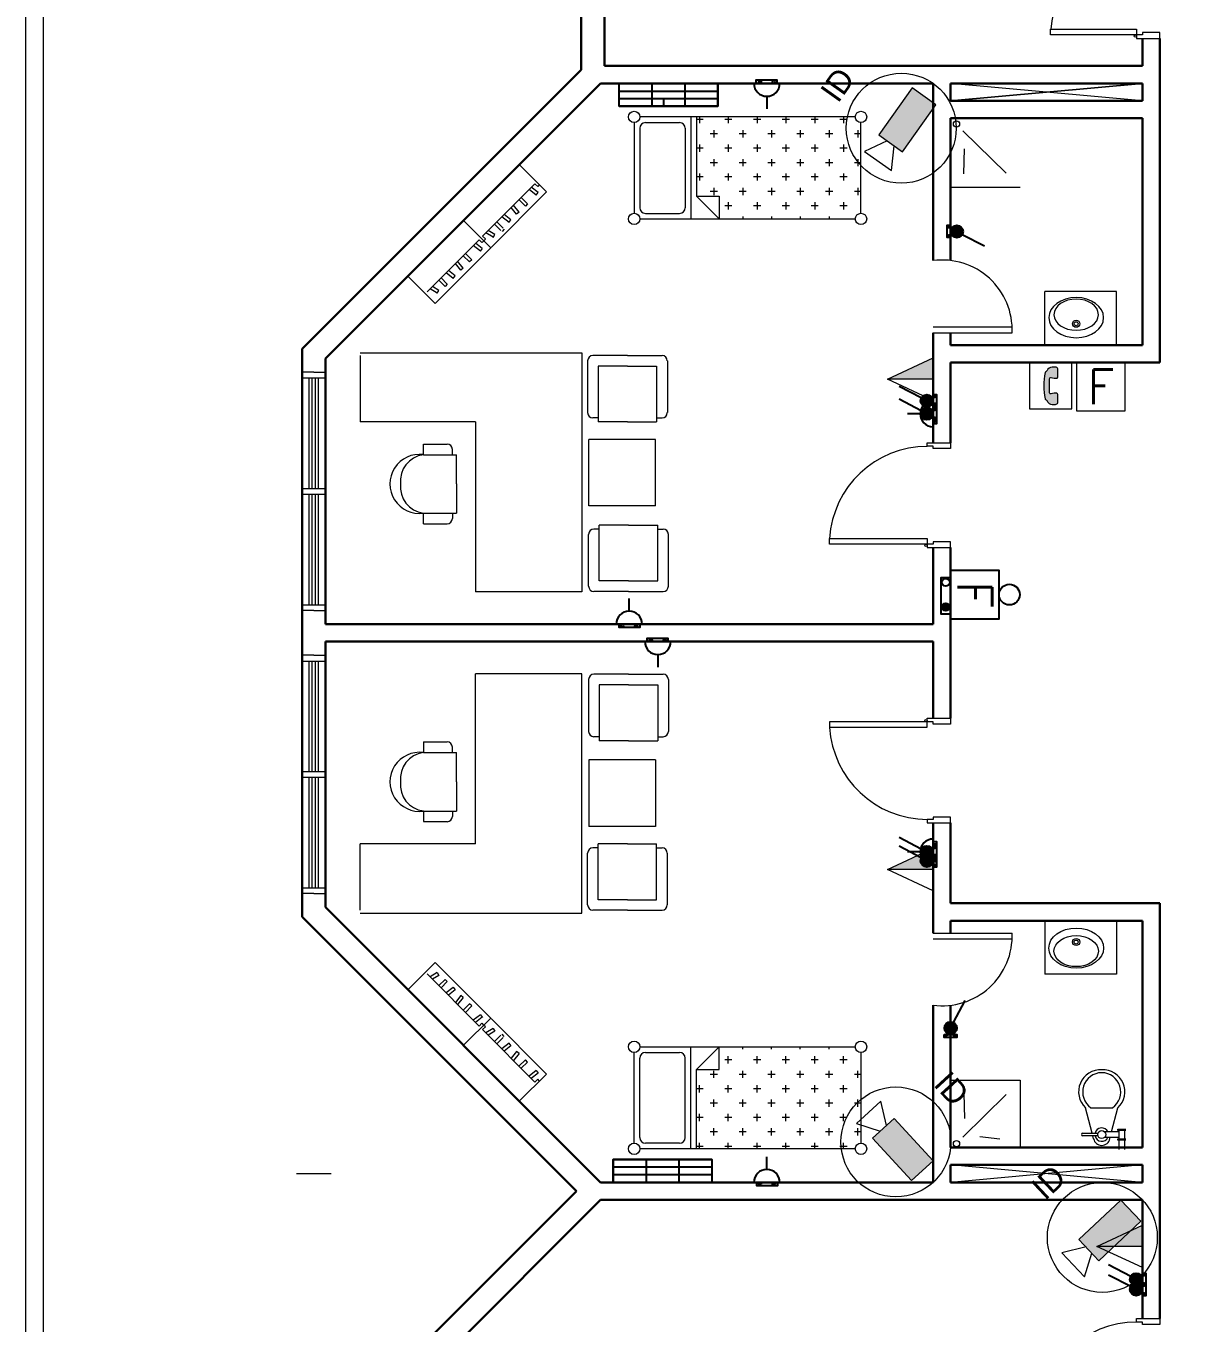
# Model space of a CAD drawing. Extents: x -15 to 148, y 313 to 399.
# Drawn here: x 5.32 to 15.25, y 357.07 to 368.22 of the extents above; entities that cross this region are included whole.
import ezdxf
from ezdxf.enums import TextEntityAlignment as Align

# ---------------------------------------------------------------- set-up
doc = ezdxf.new("R2010")
doc.units = 0
doc.header["$LTSCALE"] = 0.15
doc.layers.get('0').update_dxf_attribs({"color": 252})
for name, color, linetype in [('0 BDH', 252, 'Continuous'), ('0 CCTV', 252, 'Continuous'), ('0 fire alarm', 252, 'Continuous'), ('0 NAMES', 252, 'Continuous'), ('0 sockets', 252, 'Continuous'), ('0 sound', 252, 'Continuous'), ('0 UPS WIRING', 252, 'Continuous'), ('CCTV', 4, 'Continuous'), ('E- Power- SYM', 4, 'Continuous'), ('E-SOCK', 2, 'Continuous'), ('Lighting Swiches Layer', 4, 'Continuous')]:
    doc.layers.add(name, color=color, linetype=linetype)
for name, color, linetype, lineweight in [('anal', 252, 'Continuous', 20), ('DOOR', 252, 'Continuous', 20), ('E-LT-CKT-NM', 7, 'Continuous', 30), ('FUR', 252, 'Continuous', 9), ('FURNITURE-1', 252, 'Continuous', 9), ('sofa', 252, 'Continuous', 9), ('T-CCTV', 7, 'Continuous', 0), ('T-FIRE-B', 4, 'Continuous', 0), ('T-STRUCTURED', 7, 'Continuous', 0), ('T-TEXT', 2, 'Continuous', 0), ('wall', 252, 'Continuous', 30)]:
    doc.layers.add(name, color=color, linetype=linetype, lineweight=lineweight)
doc.styles.add('SDC-TEXT-ARB', font='sdc-arb.shx')
doc.styles.add('TEXT-NFP', font='simplex.shx')
pattern_1 = [(0, (0, 0), (0, 6.985), [5.08, -1.905]), (90, (0, 0), (-6.985, 4e-16), [5.08, -1.905])]

# ---------------------------------------------------------------- blocks, each defined once
blk = doc.blocks.new('D80')
at = {"layer": 'DOOR'}
for points in [[(0.03, 0.2), (0.03, 0.94), (0.078, 0.94), (0.078, 0.2)], [(0.03, 0.2), (0, 0.2), (0, 0), (0.05, 0), (0.05, 0.15), (0.03, 0.15)], [(0.77, 0.2), (0.8, 0.2), (0.8, 0), (0.75, 0), (0.75, 0.15), (0.77, 0.15)]]:
    blk.add_lwpolyline(points, close=True, dxfattribs=at)
blk.add_circle((0.02, 0.21), 0.01, dxfattribs=at)
blk.add_arc((0.03, 0.2), 0.74, 0, 86.2769, dxfattribs=at)
blk = doc.blocks.new('D90')
at = {"layer": 'DOOR'}
for points in [[(0.03, 0.2), (0.03, 1.04), (0.078, 1.04), (0.078, 0.2)], [(0.03, 0.2), (0, 0.2), (0, 0), (0.05, 0), (0.05, 0.15), (0.03, 0.15)], [(0.87, 0.2), (0.9, 0.2), (0.9, 0), (0.85, 0), (0.85, 0.15), (0.87, 0.15)]]:
    blk.add_lwpolyline(points, close=True, dxfattribs=at)
blk.add_circle((0.02, 0.21), 0.01, dxfattribs=at)
blk.add_arc((0.025, 0.197), 0.845, 0.2218, 86.3889, dxfattribs=at)
blk = doc.blocks.new('ELLIPSE')
blk.add_circle((0.5, 0.5), 0.5)
blk = doc.blocks.new('ARCH')
at = {"layer": 'anal'}
for p, q in [((5.325, 326.925), (5.325, 377.4)), ((5.475, 327.075), (5.475, 368.325)), ((14.925, 367.575), (13.275, 367.725)), ((14.925, 367.725), (13.275, 367.575)), ((13.275, 367.575), (14.925, 367.725)), ((14.925, 367.575), (13.275, 367.725)), ((7.8, 365.242), (7.7, 365.242)), ((7.7, 365.192), (7.9, 365.192)), ((7.76, 364.242), (7.76, 365.192)), ((7.785, 364.242), (7.785, 365.192)), ((7.8, 365.242), (7.9, 365.242)), ((7.8, 365.192), (7.9, 365.192)), ((7.815, 364.242), (7.815, 365.192)), ((7.84, 364.242), (7.84, 365.192)), ((7.7, 364.242), (7.9, 364.242)), ((7.7, 364.192), (7.9, 364.192)), ((7.76, 363.242), (7.76, 364.192)), ((7.785, 363.242), (7.785, 364.192)), ((7.815, 363.242), (7.815, 364.192)), ((7.84, 363.242), (7.84, 364.192)), ((7.9, 364.242), (7.9, 364.192)), ((7.7, 363.242), (7.9, 363.242)), ((7.8, 363.192), (7.7, 363.192)), ((7.8, 363.242), (7.9, 363.242)), ((7.8, 363.192), (7.9, 363.192)), ((7.8, 362.808), (7.7, 362.808)), ((7.7, 362.758), (7.9, 362.758)), ((7.76, 361.808), (7.76, 362.758)), ((7.785, 361.808), (7.785, 362.758)), ((7.8, 362.808), (7.9, 362.808)), ((7.8, 362.758), (7.9, 362.758)), ((7.815, 361.808), (7.815, 362.758)), ((7.84, 361.808), (7.84, 362.758)), ((7.7, 361.808), (7.9, 361.808)), ((7.7, 361.758), (7.9, 361.758)), ((7.76, 360.808), (7.76, 361.758)), ((7.785, 360.808), (7.785, 361.758)), ((7.815, 360.808), (7.815, 361.758)), ((7.84, 360.808), (7.84, 361.758)), ((7.9, 361.808), (7.9, 361.758)), ((7.7, 360.808), (7.9, 360.808)), ((7.8, 360.808), (7.9, 360.808)), ((7.8, 360.758), (7.7, 360.758)), ((7.8, 360.758), (7.9, 360.758)), ((14.925, 358.275), (13.275, 358.425)), ((14.925, 358.425), (13.275, 358.275)), ((7.95, 358.35), (7.65, 358.35))]:
    blk.add_line(p, q, dxfattribs=at)
at = {"layer": 'DOOR'}
for points in [[(13.075, 364.604), (13.075, 364.634), (13.275, 364.634), (13.275, 364.584), (13.125, 364.584), (13.125, 364.604)], [(13.075, 363.764), (12.235, 363.764), (12.235, 363.812), (13.075, 363.812)], [(13.075, 363.764), (13.075, 363.734), (13.275, 363.734), (13.275, 363.784), (13.125, 363.784), (13.125, 363.764)], [(13.075, 362.236), (13.075, 362.266), (13.275, 362.266), (13.275, 362.216), (13.125, 362.216), (13.125, 362.236)], [(13.075, 362.236), (12.235, 362.236), (12.235, 362.188), (13.075, 362.188)], [(13.075, 361.396), (13.075, 361.366), (13.275, 361.366), (13.275, 361.416), (13.125, 361.416), (13.125, 361.396)]]:
    blk.add_lwpolyline(points, close=True, dxfattribs=at)
for centre in [(13.065, 363.754), (13.065, 362.246)]:
    blk.add_circle(centre, 0.01, dxfattribs=at)
for centre, start, end in [((13.078, 363.759), 90.2218, 176.3889), ((13.078, 362.241), 183.6111, 269.7782)]:
    blk.add_arc(centre, 0.845, start, end, dxfattribs=at)
at = {"layer": 'FUR'}
for p, q in [((10.555, 367.387), (10.555, 366.607)), ((12.456, 367.436), (10.604, 367.436)), ((10.945, 367.387), (10.652, 367.387)), ((11.042, 367.436), (11.042, 366.559)), ((11.091, 367.436), (11.091, 366.754)), ((11.147, 367.415), (11.091, 367.415)), ((11.116, 367.436), (11.116, 367.384)), ((11.395, 367.415), (11.333, 367.415)), ((11.364, 367.436), (11.364, 367.384)), ((11.643, 367.415), (11.581, 367.415)), ((11.612, 367.436), (11.612, 367.384)), ((11.89, 367.415), (11.828, 367.415)), ((11.859, 367.436), (11.859, 367.384)), ((12.138, 367.415), (12.076, 367.415)), ((12.107, 367.436), (12.107, 367.384)), ((12.386, 367.415), (12.324, 367.415)), ((12.355, 367.436), (12.355, 367.384)), ((12.505, 366.607), (12.505, 367.387)), ((10.604, 367.339), (10.604, 366.656)), ((10.994, 367.339), (10.994, 366.656)), ((11.271, 367.291), (11.209, 367.291)), ((11.24, 367.322), (11.24, 367.26)), ((11.519, 367.291), (11.457, 367.291)), ((11.488, 367.322), (11.488, 367.26)), ((11.767, 367.291), (11.705, 367.291)), ((11.736, 367.322), (11.736, 367.26)), ((12.014, 367.291), (11.952, 367.291)), ((11.983, 367.322), (11.983, 367.26)), ((12.262, 367.291), (12.2, 367.291)), ((12.231, 367.322), (12.231, 367.26)), ((12.505, 367.291), (12.448, 367.291)), ((12.478, 367.322), (12.478, 367.26)), ((11.147, 367.167), (11.091, 367.167)), ((11.116, 367.198), (11.116, 367.136)), ((11.395, 367.167), (11.333, 367.167)), ((11.364, 367.198), (11.364, 367.136)), ((11.643, 367.167), (11.581, 367.167)), ((11.612, 367.198), (11.612, 367.136)), ((11.89, 367.167), (11.828, 367.167)), ((11.859, 367.198), (11.859, 367.136)), ((12.138, 367.167), (12.076, 367.167)), ((12.107, 367.198), (12.107, 367.136)), ((12.386, 367.167), (12.324, 367.167)), ((12.355, 367.198), (12.355, 367.136)), ((11.24, 367.074), (11.24, 367.013)), ((11.488, 367.074), (11.488, 367.013)), ((11.736, 367.074), (11.736, 367.013)), ((11.983, 367.074), (11.983, 367.013)), ((12.231, 367.074), (12.231, 367.013)), ((12.478, 367.074), (12.478, 367.013)), ((11.116, 366.951), (11.116, 366.889)), ((11.271, 367.043), (11.209, 367.043)), ((11.364, 366.951), (11.364, 366.889)), ((11.519, 367.043), (11.457, 367.043)), ((11.612, 366.951), (11.612, 366.889)), ((11.767, 367.043), (11.705, 367.043)), ((11.859, 366.951), (11.859, 366.889)), ((12.014, 367.043), (11.952, 367.043)), ((12.107, 366.951), (12.107, 366.889)), ((12.262, 367.043), (12.2, 367.043)), ((12.355, 366.951), (12.355, 366.889)), ((12.505, 367.043), (12.448, 367.043)), ((11.147, 366.92), (11.091, 366.92)), ((11.395, 366.92), (11.333, 366.92)), ((11.643, 366.92), (11.581, 366.92)), ((11.89, 366.92), (11.828, 366.92)), ((12.138, 366.92), (12.076, 366.92)), ((12.386, 366.92), (12.324, 366.92)), ((11.286, 366.559), (11.091, 366.754)), ((11.091, 366.754), (11.286, 366.754)), ((11.271, 366.796), (11.209, 366.796)), ((11.24, 366.827), (11.24, 366.765)), ((11.286, 366.754), (11.286, 366.559)), ((11.519, 366.796), (11.457, 366.796)), ((11.488, 366.827), (11.488, 366.765)), ((11.767, 366.796), (11.705, 366.796)), ((11.736, 366.827), (11.736, 366.765)), ((12.014, 366.796), (11.952, 366.796)), ((11.983, 366.827), (11.983, 366.765)), ((12.262, 366.796), (12.2, 366.796)), ((12.231, 366.827), (12.231, 366.765)), ((12.505, 366.796), (12.448, 366.796)), ((12.478, 366.827), (12.478, 366.765)), ((10.652, 366.607), (10.945, 366.607)), ((11.395, 366.672), (11.333, 366.672)), ((11.364, 366.703), (11.364, 366.641)), ((11.643, 366.672), (11.581, 366.672)), ((11.612, 366.703), (11.612, 366.641)), ((11.89, 366.672), (11.828, 366.672)), ((11.859, 366.703), (11.859, 366.641)), ((12.138, 366.672), (12.076, 366.672)), ((12.107, 366.703), (12.107, 366.641)), ((12.386, 366.672), (12.324, 366.672)), ((12.355, 366.703), (12.355, 366.641)), ((10.604, 366.559), (12.456, 366.559)), ((11.488, 366.579), (11.488, 366.559)), ((11.736, 366.579), (11.736, 366.559)), ((11.983, 366.579), (11.983, 366.559)), ((12.231, 366.579), (12.231, 366.559)), ((8.2, 365.409), (10.105, 365.409)), ((8.2, 365.385), (8.2, 364.814)), ((10.105, 365.409), (10.105, 363.352)), ((10.497, 365.385), (10.2, 365.385)), ((10.497, 365.385), (10.794, 365.385)), ((10.154, 365.339), (10.154, 364.894)), ((10.245, 365.294), (10.245, 364.814)), ((10.497, 365.294), (10.245, 365.294)), ((10.497, 365.294), (10.748, 365.294)), ((10.748, 365.294), (10.748, 364.814)), ((10.84, 365.339), (10.84, 364.894)), ((10.245, 364.848), (10.2, 364.848)), ((10.748, 364.848), (10.794, 364.848)), ((9.191, 364.814), (8.2, 364.814)), ((9.191, 364.814), (9.191, 363.352)), ((10.497, 364.814), (10.245, 364.814)), ((10.497, 364.814), (10.748, 364.814)), ((8.742, 364.623), (8.946, 364.623)), ((8.742, 364.532), (8.742, 364.623)), ((10.166, 364.092), (10.166, 364.664)), ((10.737, 364.664), (10.166, 364.664)), ((10.737, 364.092), (10.737, 364.664)), ((8.742, 364.532), (9.026, 364.532)), ((8.992, 364.532), (8.992, 364.578)), ((9.026, 364.281), (9.026, 364.532)), ((9.026, 364.281), (9.026, 364.029)), ((10.737, 364.092), (10.166, 364.092)), ((8.742, 363.938), (8.742, 364.029)), ((8.742, 364.029), (9.026, 364.029)), ((8.742, 363.938), (8.946, 363.938)), ((8.992, 364.029), (8.992, 363.983)), ((10.163, 363.401), (10.163, 363.847)), ((10.255, 363.893), (10.209, 363.893)), ((10.506, 363.927), (10.255, 363.927)), ((10.255, 363.447), (10.255, 363.927)), ((10.506, 363.927), (10.758, 363.927)), ((10.758, 363.447), (10.758, 363.927)), ((10.758, 363.893), (10.803, 363.893)), ((10.849, 363.401), (10.849, 363.847)), ((10.506, 363.447), (10.255, 363.447)), ((10.506, 363.447), (10.758, 363.447)), ((10.105, 363.352), (9.191, 363.352)), ((10.506, 363.355), (10.209, 363.355)), ((10.506, 363.355), (10.803, 363.355)), ((10.105, 362.648), (9.191, 362.648)), ((9.191, 361.186), (9.191, 362.648)), ((10.105, 360.591), (10.105, 362.648)), ((10.163, 362.599), (10.163, 362.153)), ((10.506, 362.645), (10.209, 362.645)), ((10.506, 362.645), (10.803, 362.645)), ((10.849, 362.599), (10.849, 362.153)), ((10.506, 362.553), (10.255, 362.553)), ((10.255, 362.553), (10.255, 362.073)), ((10.506, 362.553), (10.758, 362.553)), ((10.758, 362.553), (10.758, 362.073)), ((8.742, 362.062), (8.742, 361.971)), ((8.742, 362.062), (8.946, 362.062)), ((10.255, 362.107), (10.209, 362.107)), ((10.506, 362.073), (10.255, 362.073)), ((10.506, 362.073), (10.758, 362.073)), ((10.758, 362.107), (10.803, 362.107)), ((8.742, 361.971), (9.026, 361.971)), ((8.992, 361.971), (8.992, 362.017)), ((9.026, 361.719), (9.026, 361.971)), ((10.166, 361.908), (10.166, 361.336)), ((10.737, 361.908), (10.166, 361.908)), ((10.737, 361.908), (10.737, 361.336)), ((9.026, 361.719), (9.026, 361.468)), ((8.742, 361.468), (9.026, 361.468)), ((8.742, 361.468), (8.742, 361.377)), ((8.742, 361.377), (8.946, 361.377)), ((8.992, 361.468), (8.992, 361.422)), ((10.737, 361.336), (10.166, 361.336)), ((9.191, 361.186), (8.2, 361.186)), ((8.2, 360.615), (8.2, 361.186)), ((10.245, 361.152), (10.2, 361.152)), ((10.497, 361.186), (10.245, 361.186)), ((10.245, 360.706), (10.245, 361.186)), ((10.497, 361.186), (10.748, 361.186)), ((10.748, 360.706), (10.748, 361.186)), ((10.748, 361.152), (10.794, 361.152)), ((10.154, 360.661), (10.154, 361.106)), ((10.84, 360.661), (10.84, 361.106)), ((10.497, 360.706), (10.245, 360.706)), ((10.497, 360.706), (10.748, 360.706)), ((8.2, 360.591), (10.105, 360.591)), ((10.497, 360.615), (10.2, 360.615)), ((10.497, 360.615), (10.794, 360.615)), ((10.555, 358.613), (10.555, 359.393)), ((10.604, 359.441), (12.456, 359.441)), ((10.652, 359.393), (10.945, 359.393)), ((11.042, 358.564), (11.042, 359.441)), ((11.286, 359.441), (11.091, 359.246)), ((11.286, 359.246), (11.286, 359.441)), ((11.364, 359.297), (11.364, 359.359)), ((11.488, 359.421), (11.488, 359.441)), ((11.612, 359.297), (11.612, 359.359)), ((11.736, 359.421), (11.736, 359.441)), ((11.859, 359.297), (11.859, 359.359)), ((11.983, 359.421), (11.983, 359.441)), ((12.107, 359.297), (12.107, 359.359)), ((12.231, 359.421), (12.231, 359.441)), ((12.355, 359.297), (12.355, 359.359)), ((12.505, 359.393), (12.505, 358.613)), ((10.604, 358.661), (10.604, 359.344)), ((10.994, 358.661), (10.994, 359.344)), ((11.091, 359.246), (11.286, 359.246)), ((11.091, 358.564), (11.091, 359.246)), ((11.395, 359.328), (11.333, 359.328)), ((11.643, 359.328), (11.581, 359.328)), ((11.89, 359.328), (11.828, 359.328)), ((12.138, 359.328), (12.076, 359.328)), ((12.386, 359.328), (12.324, 359.328)), ((11.271, 359.204), (11.209, 359.204)), ((11.24, 359.173), (11.24, 359.235)), ((11.519, 359.204), (11.457, 359.204)), ((11.488, 359.173), (11.488, 359.235)), ((11.767, 359.204), (11.705, 359.204)), ((11.736, 359.173), (11.736, 359.235)), ((12.014, 359.204), (11.952, 359.204)), ((11.983, 359.173), (11.983, 359.235)), ((12.262, 359.204), (12.2, 359.204)), ((12.231, 359.173), (12.231, 359.235)), ((12.505, 359.204), (12.448, 359.204)), ((12.478, 359.173), (12.478, 359.235)), ((11.147, 359.08), (11.091, 359.08)), ((11.116, 359.049), (11.116, 359.111)), ((11.395, 359.08), (11.333, 359.08)), ((11.364, 359.049), (11.364, 359.111)), ((11.643, 359.08), (11.581, 359.08)), ((11.612, 359.049), (11.612, 359.111)), ((11.89, 359.08), (11.828, 359.08)), ((11.859, 359.049), (11.859, 359.111)), ((12.138, 359.08), (12.076, 359.08)), ((12.107, 359.049), (12.107, 359.111)), ((12.386, 359.08), (12.324, 359.08)), ((12.355, 359.049), (12.355, 359.111)), ((11.271, 358.957), (11.209, 358.957)), ((11.24, 358.926), (11.24, 358.987)), ((11.519, 358.957), (11.457, 358.957)), ((11.488, 358.926), (11.488, 358.987)), ((11.767, 358.957), (11.705, 358.957)), ((11.736, 358.926), (11.736, 358.987)), ((12.014, 358.957), (11.952, 358.957)), ((11.983, 358.926), (11.983, 358.987)), ((12.262, 358.957), (12.2, 358.957)), ((12.231, 358.926), (12.231, 358.987)), ((12.505, 358.957), (12.448, 358.957)), ((12.478, 358.926), (12.478, 358.987)), ((11.147, 358.833), (11.091, 358.833)), ((11.116, 358.802), (11.116, 358.864)), ((11.395, 358.833), (11.333, 358.833)), ((11.364, 358.802), (11.364, 358.864)), ((11.643, 358.833), (11.581, 358.833)), ((11.612, 358.802), (11.612, 358.864)), ((11.89, 358.833), (11.828, 358.833)), ((11.859, 358.802), (11.859, 358.864)), ((12.138, 358.833), (12.076, 358.833)), ((12.107, 358.802), (12.107, 358.864)), ((12.386, 358.833), (12.324, 358.833)), ((12.355, 358.802), (12.355, 358.864)), ((11.271, 358.709), (11.209, 358.709)), ((11.24, 358.678), (11.24, 358.74)), ((11.519, 358.709), (11.457, 358.709)), ((11.488, 358.678), (11.488, 358.74)), ((11.767, 358.709), (11.705, 358.709)), ((11.736, 358.678), (11.736, 358.74)), ((12.014, 358.709), (11.952, 358.709)), ((11.983, 358.678), (11.983, 358.74)), ((12.262, 358.709), (12.2, 358.709)), ((12.231, 358.678), (12.231, 358.74)), ((12.505, 358.709), (12.448, 358.709)), ((12.478, 358.678), (12.478, 358.74)), ((10.945, 358.613), (10.652, 358.613)), ((11.147, 358.585), (11.091, 358.585)), ((11.116, 358.564), (11.116, 358.616)), ((11.395, 358.585), (11.333, 358.585)), ((11.364, 358.564), (11.364, 358.616)), ((11.643, 358.585), (11.581, 358.585)), ((11.612, 358.564), (11.612, 358.616)), ((11.89, 358.585), (11.828, 358.585)), ((11.859, 358.564), (11.859, 358.616)), ((12.138, 358.585), (12.076, 358.585)), ((12.107, 358.564), (12.107, 358.616)), ((12.386, 358.585), (12.324, 358.585)), ((12.355, 358.564), (12.355, 358.616)), ((12.456, 358.564), (10.604, 358.564))]:
    blk.add_line(p, q, dxfattribs=at)
for centre, radius in [((10.555, 367.436), 0.0488), ((12.505, 367.436), 0.0488), ((10.555, 366.559), 0.0487), ((12.505, 366.559), 0.0488), ((10.555, 359.441), 0.0487), ((12.505, 359.441), 0.0488), ((10.555, 358.564), 0.0488), ((12.505, 358.564), 0.0488)]:
    blk.add_circle(centre, radius, dxfattribs=at)
for centre, radius, start, end in [((10.652, 367.339), 0.0488, 90, 180), ((10.945, 367.339), 0.0488, 0, 90), ((10.652, 366.656), 0.0488, 180, 270), ((10.945, 366.656), 0.0488, 270, 0), ((10.2, 365.339), 0.0457, 90, 180), ((10.794, 365.339), 0.0457, 360, 90), ((10.2, 364.894), 0.0457, 180, 270), ((10.794, 364.894), 0.0457, 270, 360), ((8.946, 364.578), 0.0457, 0, 90), ((8.709, 364.281), 0.254, 82.4334, 277.5666), ((8.77, 364.308), 0.225, 97.1177, 187.1177), ((8.77, 364.253), 0.225, 172.8823, 262.8823), ((8.946, 363.983), 0.0457, 270, 0), ((10.209, 363.847), 0.0457, 90, 180), ((10.803, 363.847), 0.0457, 0, 90), ((10.209, 363.401), 0.0457, 180, 270), ((10.803, 363.401), 0.0457, 270, 0), ((10.209, 362.599), 0.0457, 90, 180), ((10.803, 362.599), 0.0457, 360, 90), ((10.209, 362.153), 0.0457, 180, 270), ((10.803, 362.153), 0.0457, 270, 360), ((8.946, 362.017), 0.0457, 360, 90), ((8.709, 361.719), 0.254, 82.4334, 277.5666), ((8.77, 361.747), 0.225, 97.1177, 187.1177), ((8.77, 361.692), 0.225, 172.8823, 262.8823), ((8.946, 361.422), 0.0457, 270, 360), ((10.2, 361.106), 0.0457, 90, 180), ((10.794, 361.106), 0.0457, 0, 90), ((10.2, 360.661), 0.0457, 180, 270), ((10.794, 360.661), 0.0457, 270, 0), ((10.652, 359.344), 0.0488, 90, 180), ((10.945, 359.344), 0.0488, 0, 90), ((10.652, 358.661), 0.0488, 180, 270), ((10.945, 358.661), 0.0488, 270, 0)]:
    blk.add_arc(centre, radius, start, end, dxfattribs=at)
at = {"layer": 'FURNITURE-1'}
for p, q in [((9.801, 366.793), (9.566, 367.027)), ((9.701, 366.862), (9.252, 366.411)), ((9.729, 366.786), (9.67, 366.831)), ((9.725, 366.838), (9.701, 366.862)), ((9.741, 366.854), (9.725, 366.838)), ((9.801, 366.793), (9.325, 366.315)), ((9.619, 366.67), (9.564, 366.725)), ((9.638, 366.69), (9.583, 366.744)), ((9.713, 366.764), (9.651, 366.812)), ((9.713, 366.764), (9.73, 366.787)), ((9.543, 366.6), (9.498, 366.658)), ((9.565, 366.617), (9.517, 366.677)), ((9.565, 366.617), (9.543, 366.6)), ((9.638, 366.69), (9.619, 366.67)), ((9.322, 366.312), (9.087, 366.545)), ((9.409, 366.46), (9.355, 366.514)), ((9.428, 366.479), (9.374, 366.533)), ((9.479, 366.529), (9.417, 366.577)), ((9.495, 366.551), (9.437, 366.596)), ((9.478, 366.529), (9.495, 366.551)), ((9.275, 366.387), (9.251, 366.411)), ((9.26, 366.369), (9.275, 366.384)), ((9.342, 366.403), (9.28, 366.439)), ((9.356, 366.426), (9.3, 366.459)), ((9.341, 366.401), (9.356, 366.426)), ((9.438, 366.47), (9.419, 366.45)), ((9.221, 366.381), (8.776, 365.933)), ((9.322, 366.312), (8.845, 365.833)), ((9.233, 366.283), (9.171, 366.331)), ((9.249, 366.304), (9.19, 366.35)), ((9.246, 366.357), (9.221, 366.381)), ((9.233, 366.283), (9.25, 366.306)), ((9.263, 366.372), (9.248, 366.357)), ((9.064, 366.119), (9.018, 366.177)), ((9.085, 366.135), (9.037, 366.196)), ((9.139, 366.189), (9.084, 366.243)), ((9.158, 366.208), (9.104, 366.263)), ((9.158, 366.208), (9.139, 366.189)), ((8.845, 365.833), (8.609, 366.068)), ((8.948, 365.998), (8.894, 366.052)), ((8.999, 366.048), (8.937, 366.096)), ((9.015, 366.07), (8.957, 366.115)), ((8.998, 366.047), (9.015, 366.07)), ((9.085, 366.135), (9.064, 366.119)), ((8.862, 365.921), (8.801, 365.958)), ((8.876, 365.945), (8.82, 365.978)), ((8.861, 365.92), (8.876, 365.945)), ((8.929, 365.979), (8.875, 366.033)), ((8.948, 365.998), (8.929, 365.979)), ((8.845, 360.167), (8.609, 359.932)), ((9.322, 359.688), (8.845, 360.167)), ((9.221, 359.619), (8.776, 360.067)), ((8.862, 360.079), (8.801, 360.042)), ((8.876, 360.055), (8.82, 360.022)), ((8.861, 360.08), (8.876, 360.055)), ((8.929, 360.021), (8.875, 359.967)), ((8.948, 360.002), (8.894, 359.948)), ((8.948, 360.002), (8.929, 360.021)), ((8.999, 359.952), (8.937, 359.904)), ((9.015, 359.93), (8.957, 359.885)), ((8.998, 359.953), (9.015, 359.93)), ((9.064, 359.881), (9.018, 359.823)), ((9.085, 359.865), (9.037, 359.804)), ((9.085, 359.865), (9.064, 359.881)), ((9.139, 359.811), (9.084, 359.757)), ((9.158, 359.792), (9.139, 359.811)), ((9.158, 359.792), (9.104, 359.737)), ((9.233, 359.717), (9.171, 359.669)), ((9.249, 359.696), (9.19, 359.65)), ((9.233, 359.717), (9.25, 359.694)), ((9.322, 359.688), (9.087, 359.455)), ((9.246, 359.643), (9.221, 359.619)), ((9.263, 359.628), (9.248, 359.643)), ((9.275, 359.613), (9.251, 359.589)), ((9.701, 359.138), (9.252, 359.589)), ((9.26, 359.631), (9.275, 359.616)), ((9.342, 359.597), (9.28, 359.561)), ((9.801, 359.207), (9.325, 359.685)), ((9.341, 359.599), (9.356, 359.574)), ((9.356, 359.574), (9.3, 359.541)), ((9.409, 359.54), (9.355, 359.486)), ((9.428, 359.521), (9.374, 359.467)), ((9.479, 359.471), (9.417, 359.423)), ((9.438, 359.53), (9.419, 359.55)), ((9.478, 359.471), (9.495, 359.449)), ((9.495, 359.449), (9.437, 359.404)), ((9.543, 359.4), (9.498, 359.342)), ((9.565, 359.383), (9.517, 359.323)), ((9.565, 359.383), (9.543, 359.4)), ((9.619, 359.33), (9.564, 359.275)), ((9.638, 359.31), (9.583, 359.256)), ((9.638, 359.31), (9.619, 359.33)), ((9.801, 359.207), (9.566, 358.973)), ((9.713, 359.236), (9.651, 359.188)), ((9.729, 359.214), (9.67, 359.169)), ((9.725, 359.162), (9.701, 359.138)), ((9.713, 359.236), (9.73, 359.213)), ((9.741, 359.146), (9.725, 359.162))]:
    blk.add_line(p, q, dxfattribs=at)
at = {"layer": 'FURNITURE-1', "ltscale": 0.5}
for p, q in [((14.701, 365.934), (14.085, 365.934)), ((14.085, 365.475), (14.085, 365.934)), ((14.701, 365.475), (14.701, 365.934)), ((14.085, 360.525), (14.085, 360.066)), ((14.701, 360.525), (14.701, 360.066)), ((14.701, 360.066), (14.085, 360.066))]:
    blk.add_line(p, q, dxfattribs=at)
at = {"layer": 'sofa'}
for p, q in [((13.38, 367.318), (13.752, 366.953)), ((13.388, 366.946), (13.395, 367.161)), ((13.275, 366.831), (13.875, 366.831)), ((13.125, 365.631), (13.804, 365.631)), ((13.125, 365.581), (13.804, 365.581)), ((13.125, 360.419), (13.804, 360.419)), ((13.125, 360.369), (13.804, 360.369)), ((13.275, 359.153), (13.875, 359.153)), ((13.875, 359.153), (13.875, 358.575)), ((13.38, 358.665), (13.752, 359.03)), ((13.388, 359.038), (13.395, 358.823)), ((14.493, 358.698), (14.436, 358.917)), ((14.482, 358.917), (14.667, 358.917)), ((14.659, 358.709), (14.714, 358.917)), ((14.413, 358.697), (14.542, 358.697)), ((14.725, 358.709), (14.601, 358.709)), ((14.714, 358.72), (14.714, 358.732)), ((14.714, 358.732), (14.783, 358.732)), ((14.783, 358.72), (14.714, 358.72)), ((14.725, 358.651), (14.725, 358.72)), ((14.772, 358.72), (14.772, 358.651)), ((13.526, 358.669), (13.698, 358.65)), ((14.542, 358.674), (14.413, 358.674)), ((14.505, 358.651), (14.499, 358.674)), ((14.6, 358.663), (14.725, 358.663)), ((14.644, 358.651), (14.647, 358.663)), ((14.714, 358.651), (14.783, 358.651)), ((14.714, 358.639), (14.714, 358.651)), ((14.783, 358.639), (14.714, 358.639)), ((14.725, 358.558), (14.725, 358.639)), ((14.772, 358.639), (14.772, 358.558))]:
    blk.add_line(p, q, dxfattribs=at)
for centre, radius in [((13.326, 367.375), 0.0268), ((14.355, 365.658), 0.0306), ((14.355, 365.658), 0.0172), ((14.355, 360.342), 0.0306), ((14.355, 360.342), 0.0172), ((14.575, 358.686), 0.0347), ((13.326, 358.608), 0.0268)]:
    blk.add_circle(centre, radius, dxfattribs=at)
for centre, radius, start, end in [((13.205, 365.606), 0.6, 357.612, 97.6539), ((13.205, 360.394), 0.6, 262.3461, 2.388), ((14.564, 359.055), 0.188, 86.62, 226.9828), ((14.576, 359.053), 0.165, 90.3, 235.4946), ((14.586, 359.055), 0.188, 313.0172, 93.38), ((14.574, 359.053), 0.165, 304.5054, 89.7), ((14.413, 358.686), 0.0116, 90, 270), ((14.575, 358.686), 0.0579, 23.4137, 168.1237), ((14.575, 358.664), 0.0707, 190.3889, 349.6111), ((14.575, 358.686), 0.0579, 191.423, 337.1495)]:
    blk.add_arc(centre, radius, start, end, dxfattribs=at)
at = {"layer": 'wall'}
for p, q in [((10.1, 369.08), (10.1, 367.841)), ((10.3, 369.08), (10.3, 367.875)), ((14.925, 368.112), (14.925, 367.875)), ((15.075, 368.112), (15.075, 367.725)), ((7.7, 365.441), (10.1, 367.841)), ((10.1, 367.841), (7.7, 365.441)), ((10.3, 367.875), (14.925, 367.875)), ((14.925, 367.875), (10.3, 367.875)), ((15.075, 367.875), (15.075, 365.325)), ((15.075, 365.325), (15.075, 367.875)), ((7.9, 365.359), (10.266, 367.725)), ((10.266, 367.725), (7.9, 365.359)), ((10.266, 367.725), (13.125, 367.725)), ((13.125, 367.725), (10.266, 367.725)), ((13.125, 367.725), (13.125, 366.201)), ((14.925, 367.725), (13.275, 367.725)), ((14.925, 367.725), (13.275, 367.725)), ((13.275, 367.725), (13.275, 367.575)), ((13.275, 367.725), (14.925, 367.725)), ((14.925, 367.725), (14.925, 367.575)), ((14.925, 367.725), (14.925, 367.575)), ((14.925, 367.725), (14.925, 367.575)), ((13.275, 367.575), (14.925, 367.575)), ((13.275, 367.425), (13.275, 366.202)), ((13.275, 367.425), (14.925, 367.425)), ((14.925, 365.475), (14.925, 367.425)), ((14.925, 367.425), (14.925, 365.475)), ((14.925, 367.425), (14.925, 365.475)), ((13.125, 365.581), (13.125, 364.634)), ((13.275, 365.581), (13.275, 365.475)), ((7.7, 360.559), (7.7, 365.441)), ((13.275, 365.475), (14.925, 365.475)), ((7.9, 363.075), (7.9, 365.359)), ((13.275, 365.325), (13.275, 364.634)), ((13.275, 365.325), (15.075, 365.325)), ((13.125, 363.734), (13.125, 363.075)), ((13.275, 363.734), (13.275, 362.925)), ((7.9, 363.075), (13.125, 363.075)), ((13.275, 362.266), (13.275, 363.075)), ((7.9, 360.641), (7.9, 362.925)), ((7.9, 362.925), (13.125, 362.925)), ((7.9, 362.925), (13.125, 362.925)), ((13.125, 362.266), (13.125, 362.925)), ((13.125, 360.419), (13.125, 361.366)), ((13.275, 360.675), (13.275, 361.366)), ((10.266, 358.275), (7.9, 360.641)), ((13.275, 360.675), (15.075, 360.675)), ((15.075, 360.675), (15.075, 357.104)), ((10.059, 358.2), (7.7, 360.559)), ((13.275, 360.419), (13.275, 360.525)), ((13.275, 360.525), (14.925, 360.525)), ((14.925, 360.525), (14.925, 358.575)), ((14.925, 360.525), (14.925, 358.575)), ((14.925, 360.525), (14.925, 358.575)), ((13.125, 358.275), (13.125, 359.799)), ((13.275, 358.575), (13.275, 359.798)), ((13.275, 358.575), (14.925, 358.575)), ((13.275, 358.425), (14.925, 358.425)), ((13.275, 358.275), (13.275, 358.425)), ((14.925, 358.425), (14.925, 358.275)), ((10.266, 358.275), (13.125, 358.275)), ((13.275, 358.275), (14.925, 358.275)), ((7.7, 355.841), (10.059, 358.2)), ((7.9, 355.759), (10.266, 358.125)), ((10.266, 358.125), (14.925, 358.125)), ((14.925, 358.125), (14.925, 357.104))]:
    blk.add_line(p, q, dxfattribs=at)
at = {"layer": 'DOOR', "rotation": 90}
for name, p in [('D80', (15.075, 368.112)), ('D90', (15.075, 356.204))]:
    blk.add_blockref(name, p, dxfattribs=at)
at = {"layer": 'sofa', "extrusion": (0, 0, -1), "rotation": 180}
for p, xscale, yscale, zscale in [((-14.12, 365.883), 0.4712399999999661, 0.3450149999999894, -0.47124), ((-14.164, 365.87), 0.3824999999999932, 0.2677499999999782, -0.3825)]:
    blk.add_blockref('ELLIPSE', p, dxfattribs=dict(at, xscale=xscale, yscale=yscale, zscale=zscale))
at = {"layer": 'sofa'}
for p, xscale, yscale, zscale in [((14.12, 360.117), 0.4712399999999661, 0.3450149999999894, 0.4712399999999661), ((14.164, 360.13), 0.3824999999999932, 0.2677499999999782, 0.3824999999999932)]:
    blk.add_blockref('ELLIPSE', p, dxfattribs=dict(at, xscale=xscale, yscale=yscale, zscale=zscale))
blk = doc.blocks.new('*U163')
at = {"linetype": 'ByBlock'}
h = blk.add_hatch(dxfattribs=at)
h.set_pattern_fill('ANGLE', color=2)
h.set_pattern_definition([(0, (-301.6926, 2.516), (0, 6.985), [5.08, -1.905]), (90, (-301.6926, 2.516), (-6.985, 4e-16), [5.08, -1.905])])
h.paths.add_polyline_path([(87, -25, 1), (127, -25, 1)])
at = {"color": 6, "linetype": 'ByBlock'}
blk.add_lwpolyline([(-154, 0), (164, 0), (164, -52), (-154, -52)], close=True, dxfattribs=at)
for centre in [(-107, -25), (107, -25)]:
    blk.add_circle(centre, 20.1, dxfattribs=at)
at = {"layer": 'E-SOCK'}
for p, q in [((0, 200), (0, 395)), ((-300, 0), (300, 0))]:
    blk.add_line(p, q, dxfattribs=at)
blk.add_arc((0, 0), 200, 0, 180, dxfattribs=at)
blk = doc.blocks.new('BHU')
at = {"layer": '0 UPS WIRING', "linetype": 'ByBlock'}
h = blk.add_hatch(dxfattribs=at)
h.set_pattern_fill('ANGLE', color=2)
h.set_pattern_definition([(0, (-191.761, -360.1), (0, 6.985), [5.08, -1.905]), (90, (-191.761, -360.1), (-6.985, 4e-16), [5.08, -1.905])])
h.paths.add_polyline_path([(-0.424, 0), (-0.424, -0.066), (-0.141, -0.066), (-0.141, 0)])
h.paths.add_polyline_path([(0.141, 0), (0.141, -0.066), (0.424, -0.066), (0.424, 0)])
h.paths.add_polyline_path([(-0.141, -0.131), (-0.141, -0.197), (0.141, -0.197), (0.141, -0.131)])
at = {"layer": '0 UPS WIRING', "color": 2, "linetype": 'ByBlock'}
for p, q in [((-0.424, -0.197), (-0.424, 0)), ((-0.141, -0.197), (-0.141, 0)), ((0.141, -0.197), (0.141, 0)), ((0.424, -0.197), (0.424, 0)), ((-0.424, 0), (0.424, 0)), ((-0.424, -0.066), (0.424, -0.066)), ((-0.424, -0.131), (0.424, -0.131)), ((-0.424, -0.197), (0.424, -0.197))]:
    blk.add_line(p, q, dxfattribs=at)
blk.add_lwpolyline([(-0.424, 0), (0.424, 0), (0.424, -0.197), (-0.424, -0.197)], close=True, dxfattribs=at)
blk = doc.blocks.new('11')
at = {"layer": 'Lighting Swiches Layer'}
blk.add_hatch(color=256, dxfattribs=at).paths.add_polyline_path([(77310, 15167, 1), (77089, 15167, 1)])
blk.add_line((77251, 15264), (77455, 15654), dxfattribs=at)
blk.add_circle((77200, 15167), 110, dxfattribs=at)
blk = doc.blocks.new('switch one way one gang')
at = {"linetype": 'ByBlock'}
h = blk.add_hatch(dxfattribs=at)
h.set_pattern_fill('ANGLE', color=2)
h.set_pattern_definition(pattern_1)
h.paths.add_polyline_path([(0.098, -0.05, 1), (0.16, -0.05, 1)])
h = blk.add_hatch(dxfattribs=at)
h.set_pattern_fill('ANGLE', color=2)
h.set_pattern_definition(pattern_1)
h.paths.add_polyline_path([(0.16, -0.05, 1), (0.098, -0.05, 1)])
at = {"color": 6, "linetype": 'ByBlock'}
blk.add_lwpolyline([(-0.179, 0), (0.179, 0), (0.179, -0.095), (-0.179, -0.095)], close=True, dxfattribs=at)
for centre in [(-0.129, -0.05), (0.129, -0.05)]:
    blk.add_circle(centre, 0.0311, dxfattribs=at)
at = {"layer": 'E- Power- SYM', "xscale": 0.001626735360157606, "yscale": 0.001626735360157606, "zscale": 0.001626735360157606}
blk.add_blockref('11', (-125.583, -24.493), dxfattribs=at)
blk = doc.blocks.new('DAR-DB112-B1-TI0003_dwg__U74-18406553-LEGEND')
at = {"layer": 'T-STRUCTURED'}
blk.add_hatch(color=256, dxfattribs=at).paths.add_polyline_path([(0, 0), (0, 294.7), (-137.5, 294.7)])
blk.add_line((0, 294.7), (0, 0), dxfattribs=at)
at = {"layer": 'T-STRUCTURED', "flags": 128}
blk.add_lwpolyline([(137.5, 294.7), (0, 0), (-137.5, 294.7)], close=True, dxfattribs=at)
blk = doc.blocks.new('data and tele')
at = {"xscale": 0.001331826653845942, "yscale": 0.001331826653845942, "zscale": 0.001331826653845942}
blk.add_blockref('DAR-DB112-B1-TI0003_dwg__U74-18406553-LEGEND', (0, -0.392), dxfattribs=at)
blk = doc.blocks.new('LEGEND_dwg_CCTV DOME-1155345-TELECOMMUNICATION LEGEND_ GENERAL NOTES _SYMBOLS _ ABBREVIATIONS')
at = {"layer": 'T-CCTV'}
blk.add_hatch(color=256, dxfattribs=at).paths.add_polyline_path([(255, -95.2), (-120.1, -95.2), (-120.1, 95.2), (255, 95.2)], flags=0)
at = {"layer": 'T-CCTV', "flags": 128}
for points in [[(-120.1, 27.6), (-261.6, 107.6), (-261.6, -107.6), (-120.1, -27.6)], [(255, -95.2), (255, 95.2), (-120.1, 95.2), (-120.1, -95.2), (255, -95.2)]]:
    blk.add_lwpolyline(points, dxfattribs=at)
at = {"layer": 'T-CCTV'}
blk.add_circle((0, 0), 358.2, dxfattribs=at)
blk = doc.blocks.new('ID CAMERA')
at = {"layer": 'CCTV', "color": 6, "xscale": 1.150579243575653, "yscale": 1.150579243575653, "zscale": 1.150579243575653}
blk.add_blockref('LEGEND_dwg_CCTV DOME-1155345-TELECOMMUNICATION LEGEND_ GENERAL NOTES _SYMBOLS _ ABBREVIATIONS', (-412.1, 0), dxfattribs=at)
at = {"layer": 'E-LT-CKT-NM', "color": 1, "style": 'SDC-TEXT-ARB'}
blk.add_attdef('ID', (-539.4, 492.1), '', height=326.1, dxfattribs=at)
blk = doc.blocks.new('*U150')
blk.add_lwpolyline([(-140, -280), (140, -280), (140, 0), (-140, 0)], close=True)
at = {"layer": 'T-TEXT', "style": 'TEXT-NFP'}
blk.add_attdef('F', text='', height=200, dxfattribs=at).set_placement((0, -140, 0), align=Align.MIDDLE)
blk = doc.blocks.new('*U141')
h = blk.add_hatch(color=256)
h.dxf.hatch_style = 1
edge = h.paths.add_edge_path()
edge.add_arc((32.6, 256.8), 14.1, 13.60208, 92.31607)
edge.add_line((32, 270.8), (11.2, 270.8))
edge.add_arc((13.1, 230.7), 40.2, 92.74415, 154.22151)
edge.add_arc((-27.5, 250.3), 4.89, 309.27222, 334.22151, ccw=False)
edge.add_arc((-63.6, 280.9), 52.1, 306.60964, 318.72508, ccw=False)
edge.add_arc((-30.4, 234.6), 4.89, 115.36052, 167.81343)
edge.add_arc((351.8, 152.1), 395.9, 167.80758, 180.29746)
edge.add_arc((347.9, 148), 392, 179.70122, 192.26686)
edge.add_arc((-30.4, 65.8), 4.89, 193.25659, 244.64909)
edge.add_arc((-66.6, 18.3), 54.9, 39.82507, 51.6228, ccw=False)
edge.add_arc((-27.5, 49.7), 4.89, 25.77849, 50.72778, ccw=False)
edge.add_arc((13.1, 69.3), 40.2, 205.77849, 267.25585)
edge.add_line((11.2, 29.2), (32, 29.2))
edge.add_arc((32.6, 43.2), 14.1, 267.68393, 346.39792)
edge.add_arc((-161.2, 66.9), 209.3, 352.60448, 365.90084)
edge.add_arc((12.6, 87.2), 34.4, 1.94009, 17.77394)
edge.add_arc((40.7, 96.2), 4.89, 18.49088, 87.07157)
edge.add_arc((29.9, 27.6), 74.3, 81.42344, 109.99039)
edge.add_arc((2.4, 101.8), 4.89, 250.35129, 295.24228, ccw=False)
edge.add_arc((1.2, 105.9), 8.65, 174.51397, 266.95864, ccw=False)
edge.add_arc((-1021.9, 147.1), 1015.3, 357.71608, 360.1614)
edge.add_arc((-1021.9, 152.9), 1015.3, 359.8386, 362.28392)
edge.add_arc((2.6, 194.4), 10.1, 100.6325, 185.99521, ccw=False)
edge.add_arc((2.4, 199.7), 4.89, 64.75772, 109.64871, ccw=False)
edge.add_arc((32.8, 273.5), 75, 247.79098, 276.68178)
edge.add_arc((40.7, 203.8), 4.89, 279.97605, 341.50912)
edge.add_arc((12.6, 212.8), 34.4, 342.22606, 358.05991)
edge.add_arc((-161.2, 233.1), 209.3, 354.09916, 367.39552)
for p, q in [((136.9, 300), (-136.9, 300)), ((-136.9, 300), (-136.9, 0)), ((136.9, 0), (136.9, 300)), ((-136.9, 0), (136.9, 0))]:
    blk.add_line(p, q)
blk.add_lwpolyline([(46.3, 260.1, 0.357628), (32, 270.8), (11.2, 270.8, 0.27487), (-23.1, 248.2, -0.109294), (-24.4, 246.5, -0.052913), (-32.5, 239.1, 0.232951), (-35.2, 235.7, 0.054551), (-44.1, 150, 0.054883), (-35.2, 64.7, 0.228078), (-32.5, 61.4, -0.051523), (-24.4, 53.5, -0.109294), (-23.1, 51.8, 0.27487), (11.2, 29.2), (32, 29.2, 0.357628), (46.3, 39.9, 0.058081), (46.9, 88.4, 0.069198), (45.3, 97.7, 0.308503), (40.9, 101, 0.125296), (4.5, 97.4, -0.198418), (0.7, 97.2, -0.426767), (-7.4, 106.7, 0.01067), (-6.6, 150, 0.01067), (-7.4, 193.3, -0.390702), (0.7, 204.3, -0.198418), (4.5, 204.1, 0.126732), (41.5, 199, 0.275132), (45.3, 202.3, 0.069198), (46.9, 211.6, 0.058081)], format="xyb", close=True)
blk = doc.blocks.new('*U213')
at = {"linetype": 'ByBlock'}
h = blk.add_hatch(dxfattribs=at)
h.set_pattern_fill('ANGLE', color=2)
h.set_pattern_definition(pattern_1)
h.paths.add_polyline_path([(48.8, -27.5, 1), (93.8, -27.5, 1)])
at = {"color": 2}
blk.add_lwpolyline([(-140, 0), (140, 0), (140, 280), (-140, 280)], close=True, dxfattribs=at)
at = {"color": 6, "linetype": 'ByBlock'}
blk.add_lwpolyline([(-98.4, 0), (113.2, 0), (113.2, -55.1), (-98.4, -55.1)], close=True, dxfattribs=at)
at = {"color": 2}
blk.add_circle((0, 340), 60, dxfattribs=at)
at = {"color": 6, "linetype": 'ByBlock'}
for centre in [(-71.3, -27.5), (71.3, -27.5)]:
    blk.add_circle(centre, 22.5, dxfattribs=at)
at = {"layer": 'T-TEXT', "color": 2, "style": 'TEXT-NFP'}
blk.add_attdef('F', text='', height=200, dxfattribs=at).set_placement((0, 140, 0), align=Align.MIDDLE)

msp = doc.modelspace()

# ---------------------------------------------------------------- block references
at = {"layer": '0 BDH', "color": 2, "linetype": 'ByBlock'}
msp.add_blockref('BHU', (10.851, 367.725), dxfattribs=at)
at = {"layer": '0 BDH', "color": 2, "linetype": 'ByBlock', "rotation": 180}
msp.add_blockref('BHU', (10.799, 358.275), dxfattribs=at)
at = {"layer": '0 CCTV', "color": 2}
ref = msp.add_blockref('ID CAMERA', (13.125, 367.725), dxfattribs=dict(at, xscale=0.001147, yscale=0.001147, zscale=0.001147, rotation=54.65261542998245))
ref.add_attrib('ID', 'ID', (12.307, 367.547), dxfattribs={"layer": 'E-LT-CKT-NM', "color": 1, "height": 0.2, "rotation": 54.6526, "style": 'SDC-TEXT-ARB'})
ref = msp.add_blockref('ID CAMERA', (13.125, 358.275), dxfattribs=dict(at, xscale=0.001147, yscale=0.001147, zscale=0.001147, rotation=312.6406071300752))
ref.add_attrib('ID', 'ID', (13.121, 359.112), dxfattribs={"layer": 'E-LT-CKT-NM', "color": 1, "height": 0.2, "rotation": 312.6406, "style": 'SDC-TEXT-ARB'})
ref = msp.add_blockref('ID CAMERA', (14.925, 358.125), dxfattribs=dict(at, xscale=0.001147, yscale=0.001147, zscale=0.001147, rotation=43.1703965516395))
ref.add_attrib('ID', 'ID', (14.088, 358.113), dxfattribs={"layer": 'E-LT-CKT-NM', "color": 1, "height": 0.2, "rotation": 43.1704, "style": 'SDC-TEXT-ARB'})
at = {"layer": '0 fire alarm', "color": 3, "xscale": 0.001488, "yscale": 0.001488, "zscale": 0.001488, "rotation": 270}
msp.add_blockref('*U213', (13.275, 363.329), dxfattribs=at).add_auto_attribs({'F': 'F'})
at = {"layer": '0 NAMES', "color": 6, "linetype": 'ByBlock', "xscale": 0.3, "yscale": 0.3, "zscale": 0.3}
for p, rotation in [((13.275, 366.452), 270), ((13.125, 364.995), 90), ((13.125, 364.884), 90), ((13.125, 361.116), 90), ((13.125, 361.04), 90), ((14.925, 357.441), 90), ((14.925, 357.354), 90)]:
    msp.add_blockref('switch one way one gang', p, dxfattribs=dict(at, rotation=rotation))
msp.add_blockref('switch one way one gang', (13.275, 359.548), dxfattribs=at)
at = {"layer": '0 sockets', "color": 3}
msp.add_blockref('ARCH', (0, 0), dxfattribs=at)
for p, xscale, yscale, zscale, rotation in [((11.696, 367.725), 0.0005570000000000001, 0.0005570000000000001, 0.0005570000000000001, 180), ((13.125, 364.884), 0.0005570000000000001, 0.0005570000000000001, 0.0005570000000000001, 90), ((10.758, 362.925), 0.000557, 0.000557, 0.000557, 180), ((13.125, 361.116), 0.0005570000000000001, 0.0005570000000000001, 0.0005570000000000001, 90)]:
    msp.add_blockref('*U163', p, dxfattribs=dict(at, xscale=xscale, yscale=yscale, zscale=zscale, rotation=rotation))
at = {"layer": '0 sockets', "color": 3, "xscale": 0.0005570000000000001, "yscale": 0.0005570000000000001, "zscale": 0.0005570000000000001}
for p in [(10.512, 363.075), (11.696, 358.275)]:
    msp.add_blockref('*U163', p, dxfattribs=at)
at = {"layer": '0 sound', "color": 3, "rotation": 270}
for p in [(13.125, 365.181), (13.125, 360.966), (14.925, 357.725)]:
    msp.add_blockref('data and tele', p, dxfattribs=at)
at = {"layer": 'T-FIRE-B', "xscale": 0.001326103487042799, "yscale": 0.001326103487042799, "zscale": 0.001326103487042799}
msp.add_blockref('*U141', (14.135, 364.926), dxfattribs=at)
at = {"layer": 'T-FIRE-B', "xscale": 0.001487761816891826, "yscale": 0.001487761816891826, "zscale": 0.001487761816891826}
msp.add_blockref('*U150', (14.567, 365.325), dxfattribs=at).add_auto_attribs({'F': 'F'})

doc.saveas('drawing.dxf')
